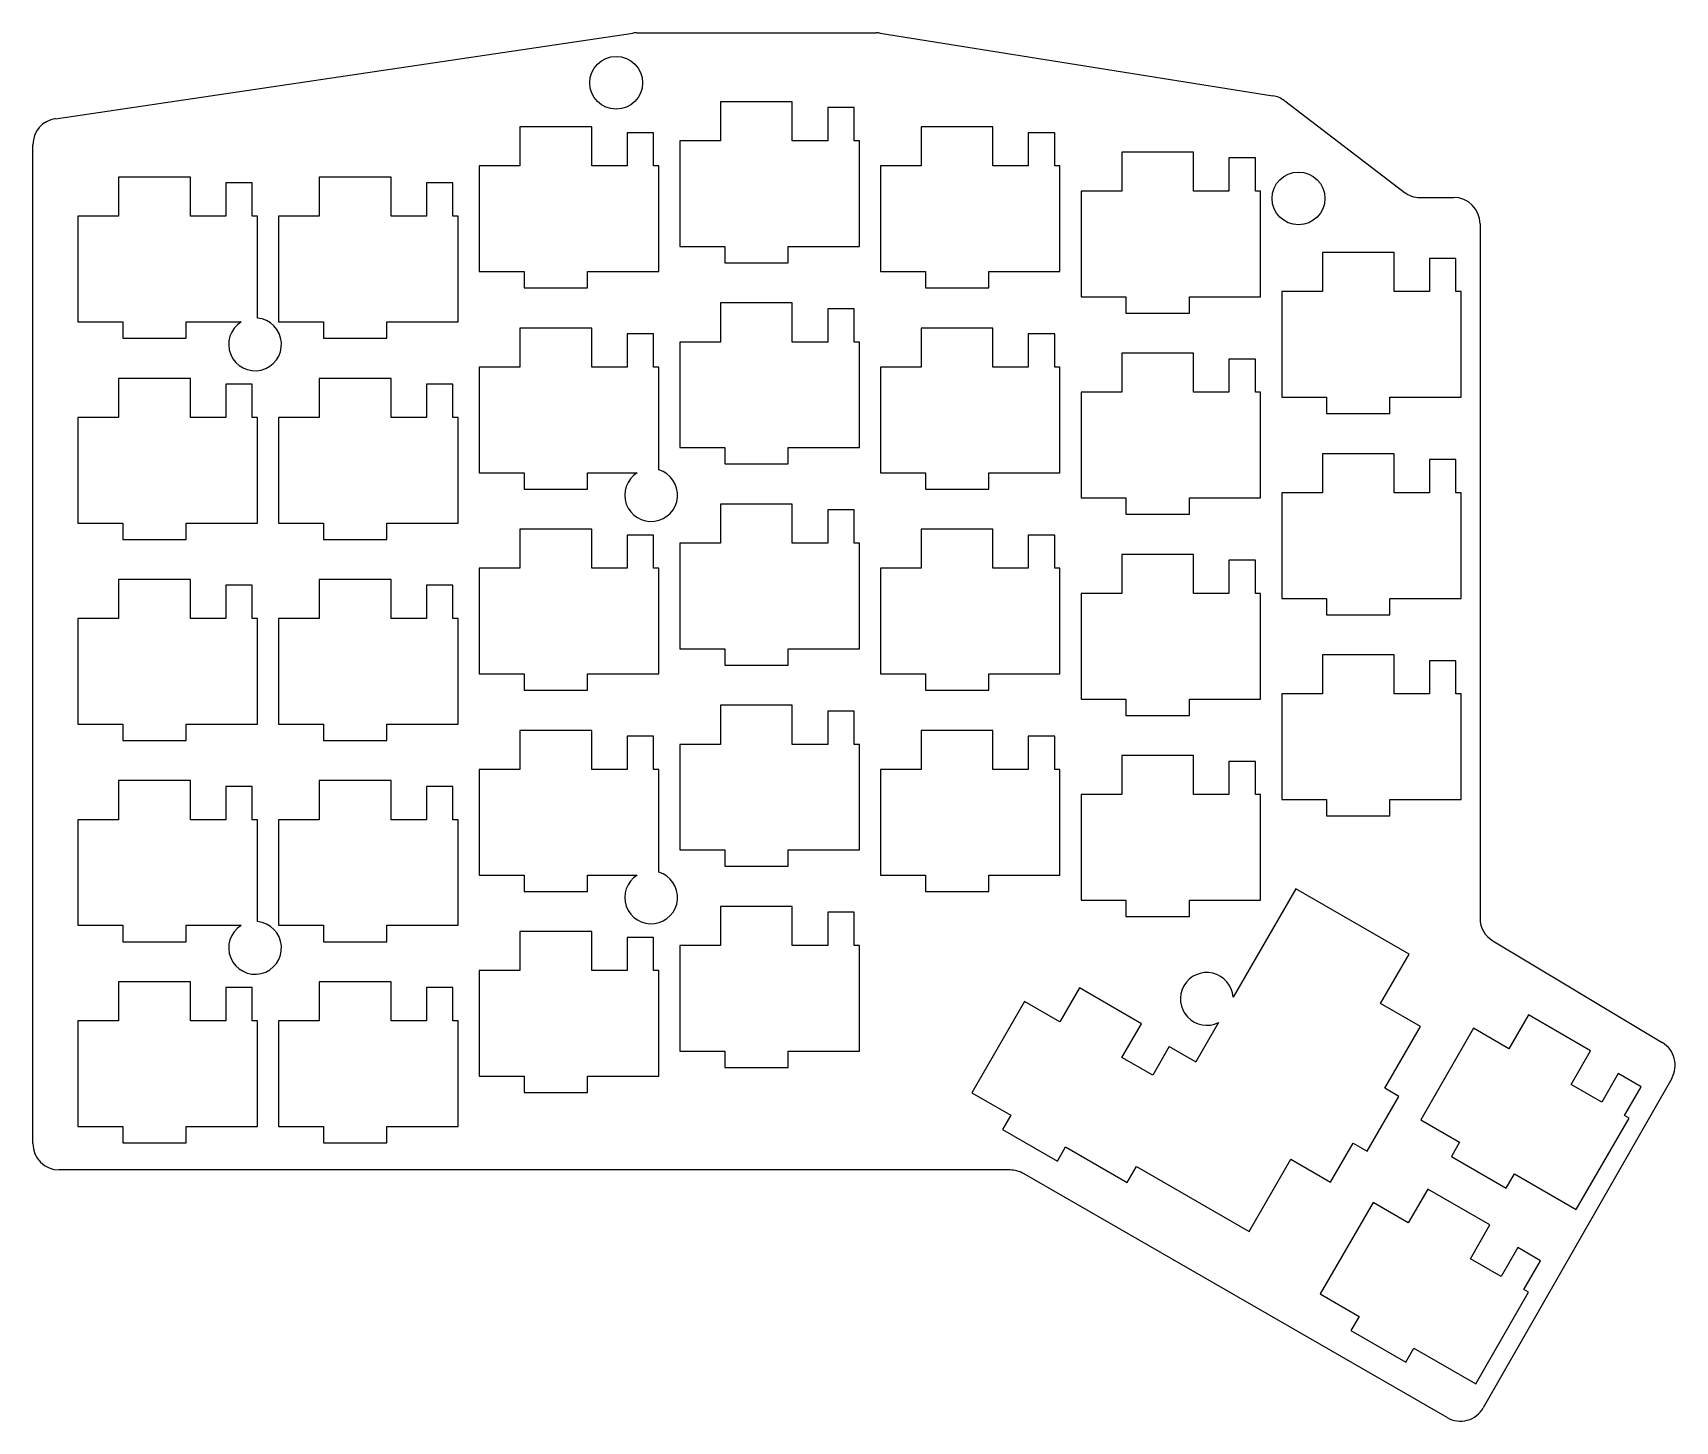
# Model space of a CAD drawing. Header units: millimetres. Extents: x 38 to 194, y -154 to -23.
import ezdxf

# ---------------------------------------------------------------- set-up
doc = ezdxf.new("R2010")
doc.units = ezdxf.units.MM

msp = doc.modelspace()

# ---------------------------------------------------------------- linework, layer by layer
for p, q in [((40.61, -31.01), (95.29, -22.91)), ((95.66, -22.88), (118.33, -22.88)), ((118.72, -22.91), (155.9, -28.84)), ((110.4, -29.41), (103.6, -29.41)), ((103.6, -29.41), (103.6, -33.11)), ((110.4, -33.11), (110.4, -29.41)), ((157.03, -29.33), (168.33, -37.96)), ((116.25, -29.96), (113.75, -29.96)), ((113.75, -29.96), (113.75, -33.11)), ((116.25, -33.11), (116.25, -29.96)), ((91.4, -31.79), (84.6, -31.79)), ((84.6, -31.79), (84.6, -35.49)), ((91.4, -35.49), (91.4, -31.79)), ((97.25, -32.34), (94.75, -32.34)), ((94.75, -32.34), (94.75, -35.49)), ((97.25, -35.49), (97.25, -32.34)), ((129.4, -31.79), (122.6, -31.79)), ((122.6, -31.79), (122.6, -35.49)), ((129.4, -35.49), (129.4, -31.79)), ((135.25, -32.34), (132.75, -32.34)), ((132.75, -32.34), (132.75, -35.49)), ((135.25, -35.49), (135.25, -32.34)), ((38.48, -128.07), (38.48, -33.48)), ((103.6, -33.11), (99.75, -33.11)), ((99.75, -33.11), (99.75, -43.11)), ((113.75, -33.11), (110.4, -33.11)), ((116.75, -33.11), (116.25, -33.11)), ((116.75, -43.11), (116.75, -33.11)), ((148.4, -34.17), (141.6, -34.17)), ((141.6, -34.17), (141.6, -37.87)), ((148.4, -37.87), (148.4, -34.17)), ((84.6, -35.49), (80.75, -35.49)), ((80.75, -35.49), (80.75, -45.49)), ((94.75, -35.49), (91.4, -35.49)), ((97.75, -35.49), (97.25, -35.49)), ((97.75, -45.49), (97.75, -35.49)), ((122.6, -35.49), (118.75, -35.49)), ((118.75, -35.49), (118.75, -45.49)), ((132.75, -35.49), (129.4, -35.49)), ((135.75, -35.49), (135.25, -35.49)), ((135.75, -45.49), (135.75, -35.49)), ((154.25, -34.72), (151.75, -34.72)), ((151.75, -34.72), (151.75, -37.87)), ((154.25, -37.87), (154.25, -34.72)), ((53.4, -36.55), (46.6, -36.55)), ((46.6, -36.55), (46.6, -40.25)), ((53.4, -40.25), (53.4, -36.55)), ((59.25, -37.1), (56.75, -37.1)), ((56.75, -37.1), (56.75, -40.25)), ((59.25, -40.25), (59.25, -37.1)), ((72.4, -36.55), (65.6, -36.55)), ((65.6, -36.55), (65.6, -40.25)), ((72.4, -40.25), (72.4, -36.55)), ((78.25, -37.1), (75.75, -37.1)), ((75.75, -37.1), (75.75, -40.25)), ((78.25, -40.25), (78.25, -37.1)), ((141.6, -37.87), (137.75, -37.87)), ((137.75, -37.87), (137.75, -47.87)), ((151.75, -37.87), (148.4, -37.87)), ((154.75, -37.87), (154.25, -37.87)), ((154.75, -47.87), (154.75, -37.87)), ((169.85, -38.47), (173.03, -38.47)), ((46.6, -40.25), (42.75, -40.25)), ((42.75, -40.25), (42.75, -50.25)), ((56.75, -40.25), (53.4, -40.25)), ((59.75, -40.25), (59.25, -40.25)), ((59.75, -49.89), (59.75, -40.25)), ((65.6, -40.25), (61.75, -40.25)), ((61.75, -40.25), (61.75, -50.25)), ((75.75, -40.25), (72.4, -40.25)), ((78.75, -40.25), (78.25, -40.25)), ((78.75, -50.25), (78.75, -40.25)), ((175.53, -40.97), (175.53, -106.73)), ((99.75, -43.11), (104, -43.11)), ((104, -43.11), (104, -44.66)), ((110, -43.11), (116.75, -43.11)), ((110, -44.66), (110, -43.11)), ((104, -44.66), (110, -44.66)), ((167.4, -43.69), (160.6, -43.69)), ((160.6, -43.69), (160.6, -47.39)), ((167.4, -47.39), (167.4, -43.69)), ((173.25, -44.24), (170.75, -44.24)), ((170.75, -44.24), (170.75, -47.39)), ((173.25, -47.39), (173.25, -44.24)), ((80.75, -45.49), (85, -45.49)), ((85, -45.49), (85, -47.04)), ((91, -45.49), (97.75, -45.49)), ((91, -47.04), (91, -45.49)), ((118.75, -45.49), (123, -45.49)), ((123, -45.49), (123, -47.04)), ((129, -45.49), (135.75, -45.49)), ((129, -47.04), (129, -45.49)), ((85, -47.04), (91, -47.04)), ((123, -47.04), (129, -47.04)), ((137.75, -47.87), (142, -47.87)), ((142, -47.87), (142, -49.42)), ((148, -47.87), (154.75, -47.87)), ((148, -49.42), (148, -47.87)), ((160.6, -47.39), (156.75, -47.39)), ((156.75, -47.39), (156.75, -57.39)), ((170.75, -47.39), (167.4, -47.39)), ((173.75, -47.39), (173.25, -47.39)), ((173.75, -57.39), (173.75, -47.39)), ((110.4, -48.46), (103.6, -48.46)), ((103.6, -48.46), (103.6, -52.16)), ((110.4, -52.16), (110.4, -48.46)), ((116.25, -49.01), (113.75, -49.01)), ((113.75, -49.01), (113.75, -52.16)), ((116.25, -52.16), (116.25, -49.01)), ((142, -49.42), (148, -49.42)), ((42.75, -50.25), (47, -50.25)), ((47, -50.25), (47, -51.8)), ((53, -50.25), (58.21, -50.25)), ((53, -51.8), (53, -50.25)), ((61.75, -50.25), (66, -50.25)), ((66, -50.25), (66, -51.8)), ((72, -50.25), (78.75, -50.25)), ((72, -51.8), (72, -50.25)), ((91.4, -50.84), (84.6, -50.84)), ((84.6, -50.84), (84.6, -54.54)), ((91.4, -54.54), (91.4, -50.84)), ((129.4, -50.84), (122.6, -50.84)), ((122.6, -50.84), (122.6, -54.54)), ((129.4, -54.54), (129.4, -50.84)), ((47, -51.8), (53, -51.8)), ((66, -51.8), (72, -51.8)), ((97.25, -51.39), (94.75, -51.39)), ((94.75, -51.39), (94.75, -54.54)), ((97.25, -54.54), (97.25, -51.39)), ((103.6, -52.16), (99.75, -52.16)), ((99.75, -52.16), (99.75, -62.16)), ((113.75, -52.16), (110.4, -52.16)), ((116.75, -52.16), (116.25, -52.16)), ((116.75, -62.16), (116.75, -52.16)), ((135.25, -51.39), (132.75, -51.39)), ((132.75, -51.39), (132.75, -54.54)), ((135.25, -54.54), (135.25, -51.39)), ((148.4, -53.22), (141.6, -53.22)), ((141.6, -53.22), (141.6, -56.92)), ((148.4, -56.92), (148.4, -53.22)), ((154.25, -53.77), (151.75, -53.77)), ((151.75, -53.77), (151.75, -56.92)), ((154.25, -56.92), (154.25, -53.77)), ((53.4, -55.6), (46.6, -55.6)), ((46.6, -55.6), (46.6, -59.3)), ((53.4, -59.3), (53.4, -55.6)), ((72.4, -55.6), (65.6, -55.6)), ((65.6, -55.6), (65.6, -59.3)), ((72.4, -59.3), (72.4, -55.6)), ((84.6, -54.54), (80.75, -54.54)), ((80.75, -54.54), (80.75, -64.54)), ((94.75, -54.54), (91.4, -54.54)), ((97.75, -54.54), (97.25, -54.54)), ((97.75, -64.27), (97.75, -54.54)), ((122.6, -54.54), (118.75, -54.54)), ((118.75, -54.54), (118.75, -64.54)), ((132.75, -54.54), (129.4, -54.54)), ((135.75, -54.54), (135.25, -54.54)), ((135.75, -64.54), (135.75, -54.54)), ((59.25, -56.15), (56.75, -56.15)), ((56.75, -56.15), (56.75, -59.3)), ((59.25, -59.3), (59.25, -56.15)), ((78.25, -56.15), (75.75, -56.15)), ((75.75, -56.15), (75.75, -59.3)), ((78.25, -59.3), (78.25, -56.15)), ((141.6, -56.92), (137.75, -56.92)), ((137.75, -56.92), (137.75, -66.92)), ((151.75, -56.92), (148.4, -56.92)), ((154.75, -56.92), (154.25, -56.92)), ((154.75, -66.92), (154.75, -56.92)), ((156.75, -57.39), (161, -57.39)), ((161, -57.39), (161, -58.94)), ((167, -57.39), (173.75, -57.39)), ((167, -58.94), (167, -57.39)), ((161, -58.94), (167, -58.94)), ((46.6, -59.3), (42.75, -59.3)), ((42.75, -59.3), (42.75, -69.3)), ((56.75, -59.3), (53.4, -59.3)), ((59.75, -59.3), (59.25, -59.3)), ((59.75, -69.3), (59.75, -59.3)), ((65.6, -59.3), (61.75, -59.3)), ((61.75, -59.3), (61.75, -69.3)), ((75.75, -59.3), (72.4, -59.3)), ((78.75, -59.3), (78.25, -59.3)), ((78.75, -69.3), (78.75, -59.3)), ((99.75, -62.16), (104, -62.16)), ((104, -62.16), (104, -63.71)), ((110, -62.16), (116.75, -62.16)), ((110, -63.71), (110, -62.16)), ((104, -63.71), (110, -63.71)), ((167.4, -62.74), (160.6, -62.74)), ((160.6, -62.74), (160.6, -66.44)), ((167.4, -66.44), (167.4, -62.74)), ((173.25, -63.29), (170.75, -63.29)), ((170.75, -63.29), (170.75, -66.44)), ((173.25, -66.44), (173.25, -63.29)), ((80.75, -64.54), (85, -64.54)), ((85, -64.54), (85, -66.09)), ((91, -64.54), (95.71, -64.54)), ((91, -66.09), (91, -64.54)), ((118.75, -64.54), (123, -64.54)), ((123, -64.54), (123, -66.09)), ((129, -64.54), (135.75, -64.54)), ((129, -66.09), (129, -64.54)), ((85, -66.09), (91, -66.09)), ((123, -66.09), (129, -66.09)), ((160.6, -66.44), (156.75, -66.44)), ((156.75, -66.44), (156.75, -76.44)), ((170.75, -66.44), (167.4, -66.44)), ((173.75, -66.44), (173.25, -66.44)), ((173.75, -76.44), (173.75, -66.44)), ((110.4, -67.51), (103.6, -67.51)), ((103.6, -67.51), (103.6, -71.21)), ((110.4, -71.21), (110.4, -67.51)), ((116.25, -68.06), (113.75, -68.06)), ((113.75, -68.06), (113.75, -71.21)), ((116.25, -71.21), (116.25, -68.06)), ((137.75, -66.92), (142, -66.92)), ((142, -66.92), (142, -68.47)), ((148, -66.92), (154.75, -66.92)), ((148, -68.47), (148, -66.92)), ((42.75, -69.3), (47, -69.3)), ((47, -69.3), (47, -70.85)), ((53, -69.3), (59.75, -69.3)), ((53, -70.85), (53, -69.3)), ((61.75, -69.3), (66, -69.3)), ((66, -69.3), (66, -70.85)), ((72, -69.3), (78.75, -69.3)), ((72, -70.85), (72, -69.3)), ((91.4, -69.89), (84.6, -69.89)), ((84.6, -69.89), (84.6, -73.59)), ((91.4, -73.59), (91.4, -69.89)), ((129.4, -69.89), (122.6, -69.89)), ((122.6, -69.89), (122.6, -73.59)), ((129.4, -73.59), (129.4, -69.89)), ((142, -68.47), (148, -68.47)), ((47, -70.85), (53, -70.85)), ((66, -70.85), (72, -70.85)), ((97.25, -70.44), (94.75, -70.44)), ((94.75, -70.44), (94.75, -73.59)), ((97.25, -73.59), (97.25, -70.44)), ((103.6, -71.21), (99.75, -71.21)), ((99.75, -71.21), (99.75, -81.21)), ((113.75, -71.21), (110.4, -71.21)), ((116.75, -71.21), (116.25, -71.21)), ((116.75, -81.21), (116.75, -71.21)), ((135.25, -70.44), (132.75, -70.44)), ((132.75, -70.44), (132.75, -73.59)), ((135.25, -73.59), (135.25, -70.44)), ((148.4, -72.27), (141.6, -72.27)), ((141.6, -72.27), (141.6, -75.97)), ((148.4, -75.97), (148.4, -72.27)), ((154.25, -72.82), (151.75, -72.82)), ((151.75, -72.82), (151.75, -75.97)), ((154.25, -75.97), (154.25, -72.82)), ((53.4, -74.65), (46.6, -74.65)), ((46.6, -74.65), (46.6, -78.35)), ((53.4, -78.35), (53.4, -74.65)), ((72.4, -74.65), (65.6, -74.65)), ((65.6, -74.65), (65.6, -78.35)), ((72.4, -78.35), (72.4, -74.65)), ((84.6, -73.59), (80.75, -73.59)), ((80.75, -73.59), (80.75, -83.59)), ((94.75, -73.59), (91.4, -73.59)), ((97.75, -73.59), (97.25, -73.59)), ((97.75, -83.59), (97.75, -73.59)), ((122.6, -73.59), (118.75, -73.59)), ((118.75, -73.59), (118.75, -83.59)), ((132.75, -73.59), (129.4, -73.59)), ((135.75, -73.59), (135.25, -73.59)), ((135.75, -83.59), (135.75, -73.59)), ((59.25, -75.2), (56.75, -75.2)), ((56.75, -75.2), (56.75, -78.35)), ((59.25, -78.35), (59.25, -75.2)), ((78.25, -75.2), (75.75, -75.2)), ((75.75, -75.2), (75.75, -78.35)), ((78.25, -78.35), (78.25, -75.2)), ((141.6, -75.97), (137.75, -75.97)), ((137.75, -75.97), (137.75, -85.97)), ((151.75, -75.97), (148.4, -75.97)), ((154.75, -75.97), (154.25, -75.97)), ((154.75, -85.97), (154.75, -75.97)), ((156.75, -76.44), (161, -76.44)), ((161, -76.44), (161, -77.99)), ((167, -76.44), (173.75, -76.44)), ((167, -77.99), (167, -76.44)), ((46.6, -78.35), (42.75, -78.35)), ((42.75, -78.35), (42.75, -88.35)), ((56.75, -78.35), (53.4, -78.35)), ((59.75, -78.35), (59.25, -78.35)), ((59.75, -88.35), (59.75, -78.35)), ((65.6, -78.35), (61.75, -78.35)), ((61.75, -78.35), (61.75, -88.35)), ((75.75, -78.35), (72.4, -78.35)), ((78.75, -78.35), (78.25, -78.35)), ((78.75, -88.35), (78.75, -78.35)), ((161, -77.99), (167, -77.99)), ((99.75, -81.21), (104, -81.21)), ((104, -81.21), (104, -82.76)), ((110, -81.21), (116.75, -81.21)), ((110, -82.76), (110, -81.21)), ((167.4, -81.79), (160.6, -81.79)), ((160.6, -81.79), (160.6, -85.49)), ((167.4, -85.49), (167.4, -81.79)), ((173.25, -82.34), (170.75, -82.34)), ((170.75, -82.34), (170.75, -85.49)), ((173.25, -85.49), (173.25, -82.34)), ((80.75, -83.59), (85, -83.59)), ((85, -83.59), (85, -85.14)), ((91, -83.59), (97.75, -83.59)), ((91, -85.14), (91, -83.59)), ((104, -82.76), (110, -82.76)), ((118.75, -83.59), (123, -83.59)), ((123, -83.59), (123, -85.14)), ((129, -83.59), (135.75, -83.59)), ((129, -85.14), (129, -83.59)), ((85, -85.14), (91, -85.14)), ((123, -85.14), (129, -85.14)), ((160.6, -85.49), (156.75, -85.49)), ((156.75, -85.49), (156.75, -95.49)), ((170.75, -85.49), (167.4, -85.49)), ((173.75, -85.49), (173.25, -85.49)), ((173.75, -95.49), (173.75, -85.49)), ((110.4, -86.56), (103.6, -86.56)), ((103.6, -86.56), (103.6, -90.26)), ((110.4, -90.26), (110.4, -86.56)), ((137.75, -85.97), (142, -85.97)), ((142, -85.97), (142, -87.52)), ((148, -85.97), (154.75, -85.97)), ((148, -87.52), (148, -85.97)), ((42.75, -88.35), (47, -88.35)), ((47, -88.35), (47, -89.9)), ((53, -88.35), (59.75, -88.35)), ((53, -89.9), (53, -88.35)), ((61.75, -88.35), (66, -88.35)), ((66, -88.35), (66, -89.9)), ((72, -88.35), (78.75, -88.35)), ((72, -89.9), (72, -88.35)), ((116.25, -87.11), (113.75, -87.11)), ((113.75, -87.11), (113.75, -90.26)), ((116.25, -90.26), (116.25, -87.11)), ((142, -87.52), (148, -87.52)), ((47, -89.9), (53, -89.9)), ((66, -89.9), (72, -89.9)), ((91.4, -88.94), (84.6, -88.94)), ((84.6, -88.94), (84.6, -92.64)), ((91.4, -92.64), (91.4, -88.94)), ((97.25, -89.49), (94.75, -89.49)), ((94.75, -89.49), (94.75, -92.64)), ((97.25, -92.64), (97.25, -89.49)), ((129.4, -88.94), (122.6, -88.94)), ((122.6, -88.94), (122.6, -92.64)), ((129.4, -92.64), (129.4, -88.94)), ((135.25, -89.49), (132.75, -89.49)), ((132.75, -89.49), (132.75, -92.64)), ((135.25, -92.64), (135.25, -89.49)), ((103.6, -90.26), (99.75, -90.26)), ((99.75, -90.26), (99.75, -100.26)), ((113.75, -90.26), (110.4, -90.26)), ((116.75, -90.26), (116.25, -90.26)), ((116.75, -100.26), (116.75, -90.26)), ((148.4, -91.32), (141.6, -91.32)), ((141.6, -91.32), (141.6, -95.02)), ((148.4, -95.02), (148.4, -91.32)), ((84.6, -92.64), (80.75, -92.64)), ((80.75, -92.64), (80.75, -102.64)), ((94.75, -92.64), (91.4, -92.64)), ((97.75, -92.64), (97.25, -92.64)), ((97.75, -102.37), (97.75, -92.64)), ((122.6, -92.64), (118.75, -92.64)), ((118.75, -92.64), (118.75, -102.64)), ((132.75, -92.64), (129.4, -92.64)), ((135.75, -92.64), (135.25, -92.64)), ((135.75, -102.64), (135.75, -92.64)), ((154.25, -91.87), (151.75, -91.87)), ((151.75, -91.87), (151.75, -95.02)), ((154.25, -95.02), (154.25, -91.87)), ((53.4, -93.7), (46.6, -93.7)), ((46.6, -93.7), (46.6, -97.4)), ((53.4, -97.4), (53.4, -93.7)), ((59.25, -94.25), (56.75, -94.25)), ((56.75, -94.25), (56.75, -97.4)), ((59.25, -97.4), (59.25, -94.25)), ((72.4, -93.7), (65.6, -93.7)), ((65.6, -93.7), (65.6, -97.4)), ((72.4, -97.4), (72.4, -93.7)), ((78.25, -94.25), (75.75, -94.25)), ((75.75, -94.25), (75.75, -97.4)), ((78.25, -97.4), (78.25, -94.25)), ((141.6, -95.02), (137.75, -95.02)), ((137.75, -95.02), (137.75, -105.02)), ((151.75, -95.02), (148.4, -95.02)), ((154.75, -95.02), (154.25, -95.02)), ((154.75, -105.02), (154.75, -95.02)), ((156.75, -95.49), (161, -95.49)), ((161, -95.49), (161, -97.04)), ((167, -95.49), (173.75, -95.49)), ((167, -97.04), (167, -95.49)), ((46.6, -97.4), (42.75, -97.4)), ((42.75, -97.4), (42.75, -107.4)), ((56.75, -97.4), (53.4, -97.4)), ((59.75, -97.4), (59.25, -97.4)), ((59.75, -107.04), (59.75, -97.4)), ((65.6, -97.4), (61.75, -97.4)), ((61.75, -97.4), (61.75, -107.4)), ((75.75, -97.4), (72.4, -97.4)), ((78.75, -97.4), (78.25, -97.4)), ((78.75, -107.4), (78.75, -97.4)), ((161, -97.04), (167, -97.04)), ((99.75, -100.26), (104, -100.26)), ((104, -100.26), (104, -101.81)), ((110, -100.26), (116.75, -100.26)), ((110, -101.81), (110, -100.26)), ((80.75, -102.64), (85, -102.64)), ((85, -102.64), (85, -104.19)), ((91, -102.64), (95.71, -102.64)), ((91, -104.19), (91, -102.64)), ((104, -101.81), (110, -101.81)), ((118.75, -102.64), (123, -102.64)), ((123, -102.64), (123, -104.19)), ((129, -102.64), (135.75, -102.64)), ((129, -104.19), (129, -102.64)), ((85, -104.19), (91, -104.19)), ((123, -104.19), (129, -104.19)), ((158.07, -103.93), (152.15, -114.2)), ((168.81, -110.13), (158.07, -103.93)), ((110.4, -105.61), (103.6, -105.61)), ((103.6, -105.61), (103.6, -109.31)), ((110.4, -109.31), (110.4, -105.61)), ((137.75, -105.02), (142, -105.02)), ((142, -105.02), (142, -106.57)), ((148, -105.02), (154.75, -105.02)), ((148, -106.57), (148, -105.02)), ((116.25, -106.16), (113.75, -106.16)), ((113.75, -106.16), (113.75, -109.31)), ((116.25, -109.31), (116.25, -106.16)), ((142, -106.57), (148, -106.57)), ((42.75, -107.4), (47, -107.4)), ((47, -107.4), (47, -108.95)), ((53, -107.4), (58.21, -107.4)), ((53, -108.95), (53, -107.4)), ((61.75, -107.4), (66, -107.4)), ((66, -107.4), (66, -108.95)), ((72, -107.4), (78.75, -107.4)), ((72, -108.95), (72, -107.4)), ((91.4, -107.99), (84.6, -107.99)), ((84.6, -107.99), (84.6, -111.69)), ((91.4, -111.69), (91.4, -107.99)), ((97.25, -108.54), (94.75, -108.54)), ((94.75, -108.54), (94.75, -111.69)), ((97.25, -111.69), (97.25, -108.54)), ((176.74, -108.87), (192.79, -118.51)), ((47, -108.95), (53, -108.95)), ((66, -108.95), (72, -108.95)), ((103.6, -109.31), (99.75, -109.31)), ((99.75, -109.31), (99.75, -119.31)), ((113.75, -109.31), (110.4, -109.31)), ((116.75, -109.31), (116.25, -109.31)), ((116.75, -119.31), (116.75, -109.31)), ((166.11, -114.81), (168.81, -110.13)), ((84.6, -111.69), (80.75, -111.69)), ((80.75, -111.69), (80.75, -121.69)), ((94.75, -111.69), (91.4, -111.69)), ((97.75, -111.69), (97.25, -111.69)), ((97.75, -121.69), (97.75, -111.69)), ((53.4, -112.75), (46.6, -112.75)), ((46.6, -112.75), (46.6, -116.45)), ((53.4, -116.45), (53.4, -112.75)), ((59.25, -113.3), (56.75, -113.3)), ((56.75, -113.3), (56.75, -116.45)), ((59.25, -116.45), (59.25, -113.3)), ((72.4, -112.75), (65.6, -112.75)), ((65.6, -112.75), (65.6, -116.45)), ((72.4, -116.45), (72.4, -112.75)), ((78.25, -113.3), (75.75, -113.3)), ((75.75, -113.3), (75.75, -116.45)), ((78.25, -116.45), (78.25, -113.3)), ((137.59, -113.32), (135.74, -116.53)), ((143.47, -116.72), (137.59, -113.32)), ((132.4, -114.6), (127.4, -123.26)), ((135.74, -116.53), (132.4, -114.6)), ((169.88, -116.99), (166.11, -114.81)), ((46.6, -116.45), (42.75, -116.45)), ((42.75, -116.45), (42.75, -126.45)), ((56.75, -116.45), (53.4, -116.45)), ((59.75, -116.45), (59.25, -116.45)), ((59.75, -126.45), (59.75, -116.45)), ((65.6, -116.45), (61.75, -116.45)), ((61.75, -116.45), (61.75, -126.45)), ((75.75, -116.45), (72.4, -116.45)), ((78.75, -116.45), (78.25, -116.45)), ((78.75, -126.45), (78.75, -116.45)), ((150.76, -116.61), (148.61, -120.32)), ((180.11, -115.88), (178.26, -119.08)), ((186, -119.28), (180.11, -115.88)), ((141.62, -119.93), (143.47, -116.72)), ((166.51, -122.83), (169.88, -116.99)), ((174.92, -117.15), (169.92, -125.81)), ((178.26, -119.08), (174.92, -117.15)), ((99.75, -119.31), (104, -119.31)), ((104, -119.31), (104, -120.86)), ((110, -119.31), (116.75, -119.31)), ((110, -120.86), (110, -119.31)), ((146.1, -118.87), (144.53, -121.6)), ((146.1, -118.87), (148.61, -120.32)), ((184.15, -122.48), (186, -119.28)), ((104, -120.86), (110, -120.86)), ((144.53, -121.6), (141.62, -119.93)), ((80.75, -121.69), (85, -121.69)), ((85, -121.69), (85, -123.24)), ((91, -121.69), (97.75, -121.69)), ((91, -123.24), (91, -121.69)), ((167.85, -123.61), (166.51, -122.83)), ((193.68, -121.89), (175.84, -153.1)), ((187.05, -124.15), (184.15, -122.48)), ((188.62, -121.43), (187.05, -124.15)), ((190.79, -122.68), (188.62, -121.43)), ((189.21, -125.4), (190.79, -122.68)), ((85, -123.24), (91, -123.24)), ((127.4, -123.26), (131.08, -125.39)), ((164.85, -128.8), (167.85, -123.61)), ((131.08, -125.39), (130.31, -126.73)), ((169.92, -125.81), (173.6, -127.94)), ((184.64, -134.31), (189.64, -125.65)), ((189.64, -125.65), (189.21, -125.4)), ((42.75, -126.45), (47, -126.45)), ((47, -126.45), (47, -128)), ((53, -126.45), (59.75, -126.45)), ((53, -128), (53, -126.45)), ((61.75, -126.45), (66, -126.45)), ((66, -126.45), (66, -128)), ((72, -126.45), (78.75, -126.45)), ((72, -128), (72, -126.45)), ((130.31, -126.73), (135.5, -129.73)), ((47, -128), (53, -128)), ((66, -128), (72, -128)), ((135.5, -129.73), (136.28, -128.39)), ((136.28, -128.39), (142.12, -131.76)), ((161.38, -131.71), (163.51, -128.03)), ((163.51, -128.03), (164.85, -128.8)), ((173.6, -127.94), (172.83, -129.28)), ((131.03, -130.57), (40.98, -130.57)), ((142.12, -131.76), (143.01, -130.23)), ((143.01, -130.23), (153.66, -136.38)), ((153.66, -136.38), (157.61, -129.53)), ((157.61, -129.53), (161.38, -131.71)), ((172.83, -129.28), (178.02, -132.28)), ((172.42, -154.02), (132.28, -130.91)), ((178.02, -132.28), (178.8, -130.94)), ((178.8, -130.94), (184.64, -134.31)), ((165.4, -133.65), (160.4, -142.31)), ((168.73, -135.58), (165.4, -133.65)), ((170.58, -132.37), (168.73, -135.58)), ((176.47, -135.77), (170.58, -132.37)), ((174.62, -138.98), (176.47, -135.77)), ((179.1, -137.92), (177.52, -140.65)), ((181.26, -139.17), (179.1, -137.92)), ((177.52, -140.65), (174.62, -138.98)), ((179.69, -141.9), (181.26, -139.17)), ((160.4, -142.31), (164.08, -144.44)), ((175.12, -150.81), (180.12, -142.15)), ((180.12, -142.15), (179.69, -141.9)), ((164.08, -144.44), (163.3, -145.78)), ((163.3, -145.78), (168.5, -148.78)), ((168.5, -148.78), (169.27, -147.44)), ((169.27, -147.44), (175.12, -150.81))]:
    msp.add_line(p, q)
for centre in [(93.72, -27.61), (158.34, -38.56)]:
    msp.add_circle(centre, 2.5)
for centre, radius, start, end in [((95.66, -25.38), 2.5, 90, 98.4263), ((118.33, -25.38), 2.5, 80.9355, 90), ((155.51, -31.31), 2.5, 52.6373, 80.9355), ((40.98, -33.48), 2.5, 98.4263, 180), ((169.85, -35.97), 2.5, 232.6373, 270), ((173.03, -40.97), 2.5, 0, 90), ((59.52, -52.38), 2.5, 121.7883, 444.8364), ((97.03, -66.66), 2.5, 121.7883, 433.142), ((97.03, -104.76), 2.5, 121.7883, 433.142), ((59.52, -109.53), 2.5, 121.7883, 444.8364), ((178.03, -106.73), 2.5, 180, 239.0362), ((149.65, -114.37), 2.5, 3.6953, 296.3047), ((191.51, -120.65), 2.5, 330.2428, 59.0362), ((193.24, -121.64), 0.5, 330.2428192, 330.2428206), ((40.98, -128.07), 2.5, 180, 270), ((131.03, -133.07), 2.5, 60.0678, 90), ((173.67, -151.85), 2.5, 240.0678, 330.2428)]:
    msp.add_arc(centre, radius, start, end)

doc.saveas('drawing.dxf')
